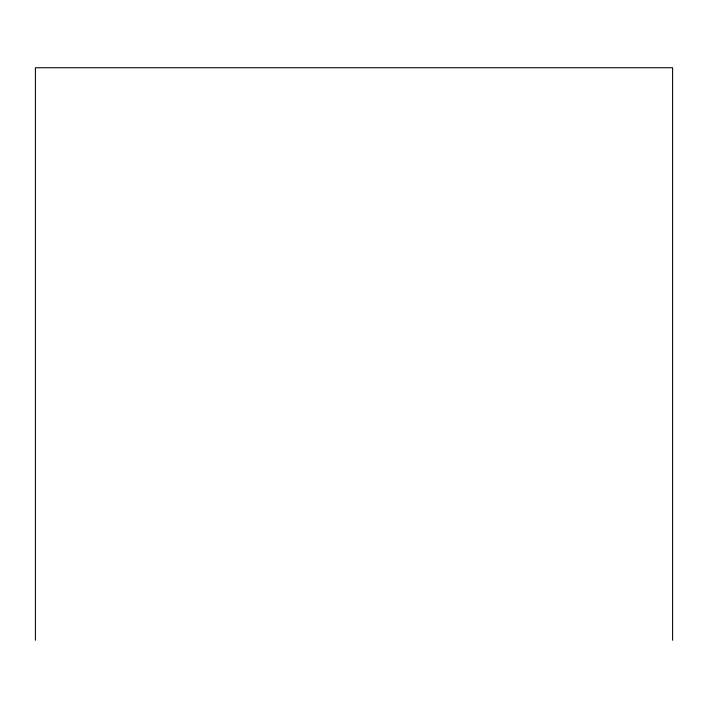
<?xml version="1.0" encoding="UTF-8"?>
<svg xmlns="http://www.w3.org/2000/svg" width="708" height="708" viewBox="0 0 708 708"><rect width="100%" height="100%" fill="white"/><g stroke="black" fill="none" stroke-linecap="round" stroke-linejoin="round"><path stroke-width="1.06" d="M672.6 640.262L672.6 67.738L35.4 67.738L35.4 640.262"/></g></svg>
